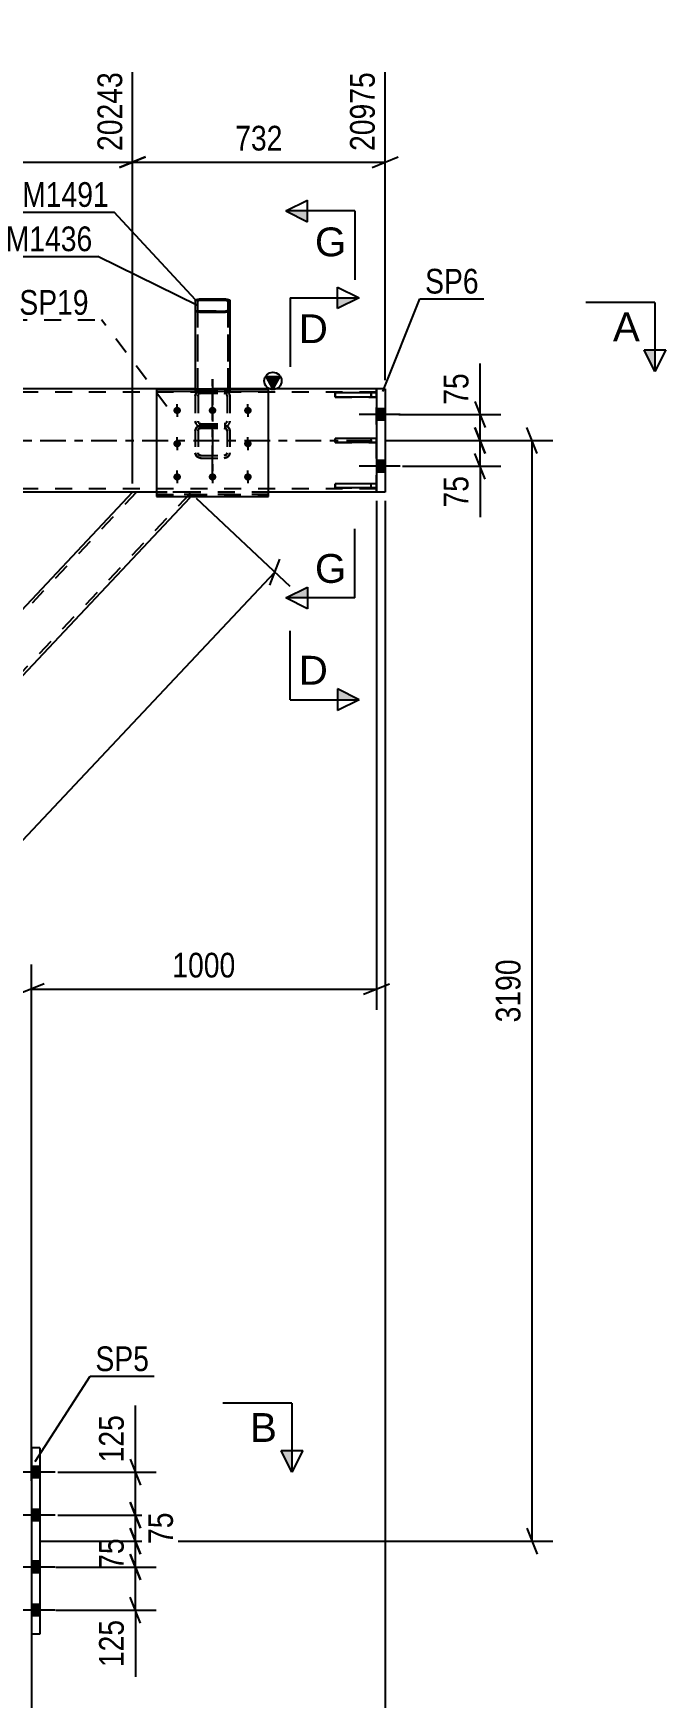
# Model space of a CAD drawing. Header units: millimetres. Extents: x -170 to 1019, y -677 to 164.
# Drawn here: x 798.2 to 871.5, y -145.8 to 47.2 of the extents above; entities that cross this region are included whole.
import ezdxf

# ---------------------------------------------------------------- set-up
doc = ezdxf.new("R2010")
doc.units = ezdxf.units.MM
doc.linetypes.add('DXK_LINE_DOT2', pattern=[3.9198, 1.9599, -1.9599])
doc.linetypes.add('DXK_LINE_DOT3', pattern=[5.9187, 2.979, -0.9799, 0.9799, -0.9799])
doc.styles.add('Arial', font='ARIAL.TTF', dxfattribs={"height": 0.2})
doc.styles.add('Arial Narrow', font='ARIALN.TTF', dxfattribs={"height": 0.2})

# ---------------------------------------------------------------- blocks, each defined once
blk = doc.blocks.new('Part-570387359-8018 - 7578')
at = {"color": 2, "linetype": 'Continuous'}
for p, q in [((833.2, 5.02), (833.2, 5.5)), ((838, 5.5), (833.2, 5.5)), ((838, 5.02), (833.2, 5.02)), ((838, 5.5), (838, 5.02))]:
    blk.add_line(p, q, dxfattribs=at)
at = {"color": 7, "linetype": 'DXK_LINE_DOT2'}
for p, q in [((837.4, 5.02), (837.4, 5.5)), ((838, 5.5), (838, 5.5)), ((838, 5.5), (838, 5.5)), ((838, 5.02), (838, 5.02)), ((838, 5.02), (838, 5.02))]:
    blk.add_line(p, q, dxfattribs=at)
blk = doc.blocks.new('Part-570387359-7598 - 7578')
at = {"color": 2, "linetype": 'Continuous'}
for p, q in [((825.5, 5.95), (812.5, 5.95)), ((812.5, 5.95), (812.5, -6.48)), ((825.5, -6.48), (825.5, 5.95)), ((812.5, 5.73), (825.5, 5.73)), ((812.5, -6.48), (825.5, -6.48))]:
    blk.add_line(p, q, dxfattribs=at)
at = {"color": 7, "linetype": 'DXK_LINE_DOT2'}
blk.add_line((812.5, -6.27), (825.5, -6.27), dxfattribs=at)
blk = doc.blocks.new('Bolt-570387359-7599 - 7578')
at = {"linetype": 'Continuous'}
for points in [[(814.9, 3.89), (814.99, 3.88), (815.08, 3.85), (815.16, 3.81), (815.23, 3.75), (815.28, 3.68), (815.32, 3.6), (815.34, 3.52), (815.34, 3.43), (815.32, 3.35), (815.28, 3.27), (815.23, 3.2), (815.16, 3.14), (815.08, 3.1), (814.99, 3.07), (814.9, 3.06), (814.81, 3.07), (814.72, 3.1), (814.64, 3.14), (814.57, 3.2), (814.52, 3.27), (814.48, 3.35), (814.46, 3.43), (814.46, 3.52), (814.48, 3.6), (814.52, 3.68), (814.57, 3.75), (814.64, 3.81), (814.72, 3.85), (814.81, 3.88)], [(819, 3.89), (819.09, 3.88), (819.18, 3.85), (819.26, 3.81), (819.33, 3.75), (819.38, 3.68), (819.42, 3.6), (819.44, 3.52), (819.44, 3.43), (819.42, 3.35), (819.38, 3.27), (819.33, 3.2), (819.26, 3.14), (819.18, 3.1), (819.09, 3.07), (819, 3.06), (818.91, 3.07), (818.82, 3.1), (818.74, 3.14), (818.67, 3.2), (818.62, 3.27), (818.58, 3.35), (818.56, 3.43), (818.56, 3.52), (818.58, 3.6), (818.62, 3.68), (818.67, 3.75), (818.74, 3.81), (818.82, 3.85), (818.91, 3.88)], [(823.1, 3.89), (823.19, 3.88), (823.28, 3.85), (823.36, 3.81), (823.43, 3.75), (823.48, 3.68), (823.52, 3.6), (823.54, 3.52), (823.54, 3.43), (823.52, 3.35), (823.48, 3.27), (823.43, 3.2), (823.36, 3.14), (823.28, 3.1), (823.19, 3.07), (823.1, 3.06), (823.01, 3.07), (822.92, 3.1), (822.84, 3.14), (822.77, 3.2), (822.72, 3.27), (822.68, 3.35), (822.66, 3.43), (822.66, 3.52), (822.68, 3.6), (822.72, 3.68), (822.77, 3.75), (822.84, 3.81), (822.92, 3.85), (823.01, 3.88)], [(814.9, 0.04), (814.99, 0.03), (815.08, 0), (815.16, -0.04), (815.23, -0.1), (815.28, -0.17), (815.32, -0.25), (815.34, -0.33), (815.34, -0.42), (815.32, -0.5), (815.28, -0.58), (815.23, -0.65), (815.16, -0.71), (815.08, -0.75), (814.99, -0.78), (814.9, -0.79), (814.81, -0.78), (814.72, -0.75), (814.64, -0.71), (814.57, -0.65), (814.52, -0.58), (814.48, -0.5), (814.46, -0.42), (814.46, -0.33), (814.48, -0.25), (814.52, -0.17), (814.57, -0.1), (814.64, -0.04), (814.72, 0), (814.81, 0.03)], [(823.1, 0.04), (823.19, 0.03), (823.28, 0), (823.36, -0.04), (823.43, -0.1), (823.48, -0.17), (823.52, -0.25), (823.54, -0.33), (823.54, -0.42), (823.52, -0.5), (823.48, -0.58), (823.43, -0.65), (823.36, -0.71), (823.28, -0.75), (823.19, -0.78), (823.1, -0.79), (823.01, -0.78), (822.92, -0.75), (822.84, -0.71), (822.77, -0.65), (822.72, -0.58), (822.68, -0.5), (822.66, -0.42), (822.66, -0.33), (822.68, -0.25), (822.72, -0.17), (822.77, -0.1), (822.84, -0.04), (822.92, 0), (823.01, 0.03)], [(814.9, -3.82), (814.99, -3.83), (815.08, -3.85), (815.16, -3.89), (815.23, -3.95), (815.28, -4.02), (815.32, -4.1), (815.34, -4.19), (815.34, -4.27), (815.32, -4.36), (815.28, -4.44), (815.23, -4.51), (815.16, -4.56), (815.08, -4.61), (814.99, -4.63), (814.9, -4.64), (814.81, -4.63), (814.72, -4.61), (814.64, -4.56), (814.57, -4.51), (814.52, -4.44), (814.48, -4.36), (814.46, -4.27), (814.46, -4.19), (814.48, -4.1), (814.52, -4.02), (814.57, -3.95), (814.64, -3.89), (814.72, -3.85), (814.81, -3.83)], [(819, -3.82), (819.09, -3.83), (819.18, -3.85), (819.26, -3.89), (819.33, -3.95), (819.38, -4.02), (819.42, -4.1), (819.44, -4.19), (819.44, -4.27), (819.42, -4.36), (819.38, -4.44), (819.33, -4.51), (819.26, -4.56), (819.18, -4.61), (819.09, -4.63), (819, -4.64), (818.91, -4.63), (818.82, -4.61), (818.74, -4.56), (818.67, -4.51), (818.62, -4.44), (818.58, -4.36), (818.56, -4.27), (818.56, -4.19), (818.58, -4.1), (818.62, -4.02), (818.67, -3.95), (818.74, -3.89), (818.82, -3.85), (818.91, -3.83)], [(823.1, -3.82), (823.19, -3.83), (823.28, -3.85), (823.36, -3.89), (823.43, -3.95), (823.48, -4.02), (823.52, -4.1), (823.54, -4.19), (823.54, -4.27), (823.52, -4.36), (823.48, -4.44), (823.43, -4.51), (823.36, -4.56), (823.28, -4.61), (823.19, -4.63), (823.1, -4.64), (823.01, -4.63), (822.92, -4.61), (822.84, -4.56), (822.77, -4.51), (822.72, -4.44), (822.68, -4.36), (822.66, -4.27), (822.66, -4.19), (822.68, -4.1), (822.72, -4.02), (822.77, -3.95), (822.84, -3.89), (822.92, -3.85), (823.01, -3.83)]]:
    blk.add_hatch(color=1, dxfattribs=at).paths.add_polyline_path(points)
at = {"color": 1, "linetype": 'Continuous'}
for p, q in [((814.9, 3.87), (814.9, 2.74)), ((819, 3.87), (819, 2.74)), ((823.1, 3.87), (823.1, 2.74)), ((814.9, 0.02), (814.9, -1.12)), ((823.1, 0.02), (823.1, -1.12)), ((814.9, -3.83), (814.9, -4.97)), ((819, -3.83), (819, -4.97)), ((823.1, -3.83), (823.1, -4.97))]:
    blk.add_line(p, q, dxfattribs=at)
blk = doc.blocks.new('Part-570387359-7742 - 7578')
at = {"color": 2, "linetype": 'Continuous'}
for p, q in [((799, -116.8), (798, -116.8)), ((798, -116.8), (798, -138.4)), ((799, -116.8), (799, -138.4)), ((799, -138.4), (798, -138.4))]:
    blk.add_line(p, q, dxfattribs=at)
blk = doc.blocks.new('Part-570387359-7737 - 7578')
at = {"color": 2, "linetype": 'Continuous'}
for p, q in [((839, 6), (838, 6)), ((838, 6), (838, -6)), ((839, 6), (839, -6)), ((839, -6), (838, -6))]:
    blk.add_line(p, q, dxfattribs=at)
blk = doc.blocks.new('Part-570387359-7803 - 7578')
at = {"color": 7, "linetype": 'DXK_LINE_DOT2'}
for p, q in [((825.5, 5.95), (812.5, 5.95)), ((812.5, 5.95), (812.5, -6.48)), ((825.5, -6.48), (825.5, 5.95)), ((812.5, 5.73), (825.5, 5.73)), ((825.5, -6.27), (812.5, -6.27)), ((812.5, -6.48), (825.5, -6.48))]:
    blk.add_line(p, q, dxfattribs=at)
blk = doc.blocks.new('Part-570387359-7804 - 7578')
at = {"color": 7, "linetype": 'DXK_LINE_DOT2'}
for p, q in [((817.64, 5.83), (817.4, 5.77)), ((817.64, 5.83), (820.36, 5.83)), ((820.61, 5.77), (820.36, 5.83)), ((817.05, 5.41), (817, 5.14)), ((817, 5.14), (817, -1.44)), ((817.32, 5.14), (817.35, 5.28)), ((817.32, 5.14), (817.32, -1.44)), ((817.52, 5.46), (817.64, 5.49)), ((817.64, 5.49), (820.36, 5.49)), ((820.36, 5.49), (820.48, 5.46)), ((820.66, 5.28), (820.68, 5.14)), ((820.68, 5.14), (820.68, -1.44)), ((821, 5.14), (820.95, 5.41)), ((821, 5.14), (821, -1.44)), ((817, 2.25), (817.05, 1.99)), ((817.35, 2.12), (817.32, 2.25)), ((817.64, 1.91), (817.52, 1.94)), ((820.48, 1.94), (820.36, 1.91)), ((820.68, 2.25), (820.66, 2.12)), ((820.95, 1.99), (821, 2.25)), ((817, 1.12), (817.05, 1.35)), ((817.05, 1.35), (817.19, 1.55)), ((817.19, 1.55), (817.4, 1.68)), ((817.35, 1.24), (817.32, 1.12)), ((817.41, 1.33), (817.35, 1.24)), ((817.4, 1.68), (817.64, 1.72)), ((817.4, 1.62), (817.64, 1.57)), ((817.52, 1.4), (817.41, 1.33)), ((817.64, 1.42), (817.52, 1.4)), ((817.64, 1.91), (820.36, 1.91)), ((817.64, 1.72), (820.36, 1.72)), ((817.64, 1.57), (820.36, 1.57)), ((817.64, 1.42), (820.36, 1.42)), ((820.36, 1.72), (820.61, 1.68)), ((820.36, 1.57), (820.61, 1.62)), ((820.48, 1.4), (820.36, 1.42)), ((820.59, 1.33), (820.48, 1.4)), ((820.66, 1.24), (820.59, 1.33)), ((820.61, 1.68), (820.81, 1.55)), ((820.68, 1.12), (820.66, 1.24)), ((820.81, 1.55), (820.95, 1.35)), ((820.95, 1.35), (821, 1.12)), ((817.05, -1.67), (817, -1.44)), ((817.19, -1.86), (817.05, -1.67)), ((817.4, -1.99), (817.19, -1.86)), ((817.32, -1.44), (817.35, -1.55)), ((817.35, -1.55), (817.41, -1.65)), ((817.41, -1.65), (817.52, -1.71)), ((817.52, -1.71), (817.64, -1.74)), ((817.64, -1.74), (820.36, -1.74)), ((820.36, -1.74), (820.48, -1.71)), ((820.48, -1.71), (820.59, -1.65)), ((820.59, -1.65), (820.66, -1.55)), ((820.81, -1.86), (820.61, -1.99)), ((820.66, -1.55), (820.68, -1.44)), ((820.95, -1.67), (820.81, -1.86)), ((821, -1.44), (820.95, -1.67)), ((817.64, -2.04), (817.4, -1.99)), ((817.64, -2.04), (820.36, -2.04)), ((820.61, -1.99), (820.36, -2.04))]:
    blk.add_line(p, q, dxfattribs=at)
at = {"color": 7, "linetype": 'DXK_LINE_DOT3'}
blk.add_line((819, -3.58), (819, 7.12), dxfattribs=at)
at = {"color": 7, "linetype": 'DXK_LINE_DOT2'}
for centre, radius, start, end in [((817.67, 5.17), 0.662, 114.32, 159.2417), ((817.65, 5.16), 0.331, 114.32, 159.2417), ((820.35, 5.16), 0.331, 20.7583, 65.68), ((820.33, 5.17), 0.662, 20.7583, 65.68), ((817.67, 2.22), 0.662, 200.7583, 245.68), ((817.65, 2.24), 0.331, 200.7583, 245.68), ((820.35, 2.24), 0.331, 294.32, 339.2417), ((820.33, 2.22), 0.662, 294.32, 339.2417)]:
    blk.add_arc(centre, radius, start, end, dxfattribs=at)
blk = doc.blocks.new('Part-570387359-7824 - 7578')
at = {"color": 7, "linetype": 'DXK_LINE_DOT2'}
for p, q in [((810.17, -6), (701.64, -121.41)), ((816.36, -6.19), (707.83, -121.6)), ((816.36, -6), (809.73, -6)), ((816.36, -6.48), (816.36, -6)), ((759, -59.95), (755.38, -63.8)), ((708.27, -121.6), (701.64, -121.6))]:
    blk.add_line(p, q, dxfattribs=at)
at = {"color": 2, "linetype": 'Continuous'}
for p, q in [((816.36, -6.66), (708.27, -121.6)), ((809.73, -6), (759, -59.95)), ((816.36, -6.66), (816.36, -6.48)), ((701.64, -120.94), (755.38, -63.8)), ((701.64, -121.52), (701.64, -120.94)), ((701.64, -121.6), (701.64, -121.52))]:
    blk.add_line(p, q, dxfattribs=at)
blk = doc.blocks.new('Part-570387359-7855 - 7578')
at = {"color": 7, "linetype": 'DXK_LINE_DOT2'}
for p, q in [((817.4, 5.77), (817.64, 5.83)), ((817.64, 5.83), (820.36, 5.83)), ((820.36, 5.83), (820.61, 5.77)), ((817, 5.14), (817.05, 5.41)), ((817, 5.14), (817, -1.44)), ((817.35, 5.28), (817.32, 5.14)), ((817.32, 5.14), (817.32, -1.44)), ((817.64, 5.49), (817.52, 5.46)), ((817.64, 5.49), (820.36, 5.49)), ((820.48, 5.46), (820.36, 5.49)), ((820.68, 5.14), (820.66, 5.28)), ((820.68, 5.14), (820.68, -1.44)), ((820.95, 5.41), (821, 5.14)), ((821, 5.14), (821, -1.44)), ((817.05, 1.99), (817, 2.25)), ((817.32, 2.25), (817.35, 2.12)), ((817.52, 1.94), (817.64, 1.91)), ((820.36, 1.91), (820.48, 1.94)), ((820.66, 2.12), (820.68, 2.25)), ((821, 2.25), (820.95, 1.99)), ((817.05, 1.35), (817, 1.12)), ((817.19, 1.55), (817.05, 1.35)), ((817.4, 1.68), (817.19, 1.55)), ((817.32, 1.12), (817.35, 1.24)), ((817.35, 1.24), (817.41, 1.33)), ((817.64, 1.72), (817.4, 1.68)), ((817.64, 1.57), (817.4, 1.62)), ((817.41, 1.33), (817.52, 1.4)), ((817.52, 1.4), (817.64, 1.42)), ((817.64, 1.91), (820.36, 1.91)), ((817.64, 1.72), (820.36, 1.72)), ((817.64, 1.57), (820.36, 1.57)), ((817.64, 1.42), (820.36, 1.42)), ((820.61, 1.68), (820.36, 1.72)), ((820.61, 1.62), (820.36, 1.57)), ((820.36, 1.42), (820.48, 1.4)), ((820.48, 1.4), (820.59, 1.33)), ((820.59, 1.33), (820.66, 1.24)), ((820.81, 1.55), (820.61, 1.68)), ((820.66, 1.24), (820.68, 1.12)), ((820.95, 1.35), (820.81, 1.55)), ((821, 1.12), (820.95, 1.35)), ((817, -1.44), (817.05, -1.67)), ((817.05, -1.67), (817.19, -1.86)), ((817.19, -1.86), (817.4, -1.99)), ((817.35, -1.55), (817.32, -1.44)), ((817.41, -1.65), (817.35, -1.55)), ((817.52, -1.71), (817.41, -1.65)), ((817.64, -1.74), (817.52, -1.71)), ((817.64, -1.74), (820.36, -1.74)), ((820.48, -1.71), (820.36, -1.74)), ((820.59, -1.65), (820.48, -1.71)), ((820.66, -1.55), (820.59, -1.65)), ((820.61, -1.99), (820.81, -1.86)), ((820.68, -1.44), (820.66, -1.55)), ((820.81, -1.86), (820.95, -1.67)), ((820.95, -1.67), (821, -1.44)), ((817.4, -1.99), (817.64, -2.04)), ((817.64, -2.04), (820.36, -2.04)), ((820.36, -2.04), (820.61, -1.99))]:
    blk.add_line(p, q, dxfattribs=at)
at = {"color": 7, "linetype": 'DXK_LINE_DOT3'}
blk.add_line((819, 7.12), (819, -3.58), dxfattribs=at)
at = {"color": 7, "linetype": 'DXK_LINE_DOT2'}
for centre, radius, start, end in [((817.67, 5.17), 0.662, 114.32, 159.2417), ((817.65, 5.16), 0.331, 114.32, 159.2417), ((820.35, 5.16), 0.331, 20.7583, 65.68), ((820.33, 5.17), 0.662, 20.7583, 65.68), ((817.67, 2.22), 0.662, 200.7583, 245.68), ((817.65, 2.24), 0.331, 200.7583, 245.68), ((820.35, 2.24), 0.331, 294.32, 339.2417), ((820.33, 2.22), 0.662, 294.32, 339.2417)]:
    blk.add_arc(centre, radius, start, end, dxfattribs=at)
blk = doc.blocks.new('Bolt-570387359-7996 - 7578')
at = {"linetype": 'Continuous'}
for points in [[(798, -118.94), (798, -120.26), (799, -120.26), (799, -118.94)], [(798, -118.94), (798, -120.26), (799, -120.26), (799, -118.94)], [(798, -118.94), (798, -120.26), (799, -120.26), (799, -118.94)], [(798, -123.94), (798, -125.26), (799, -125.26), (799, -123.94)], [(798, -123.94), (798, -125.26), (799, -125.26), (799, -123.94)], [(798, -129.94), (798, -131.26), (799, -131.26), (799, -129.94)], [(798, -129.94), (798, -131.26), (799, -131.26), (799, -129.94)], [(798, -134.94), (798, -136.26), (799, -136.26), (799, -134.94)], [(798, -134.94), (798, -136.26), (799, -136.26), (799, -134.94)], [(798, -134.94), (798, -136.26), (799, -136.26), (799, -134.94)]]:
    blk.add_hatch(color=1, dxfattribs=at).paths.add_polyline_path(points)
at = {"color": 1, "linetype": 'Continuous'}
for p, q in [((800.76, -119.6), (796, -119.6)), ((800.76, -119.6), (796, -119.6)), ((800.76, -119.6), (796, -119.6)), ((799, -118.94), (798, -118.94)), ((799, -118.94), (798, -118.94)), ((799, -118.94), (798, -118.94)), ((799, -120.26), (798, -120.26)), ((799, -120.26), (798, -120.26)), ((799, -120.26), (798, -120.26)), ((800.76, -124.6), (796, -124.6)), ((800.76, -124.6), (796, -124.6)), ((799, -123.94), (798, -123.94)), ((799, -123.94), (798, -123.94)), ((799, -125.26), (798, -125.26)), ((799, -125.26), (798, -125.26)), ((800.76, -130.6), (796, -130.6)), ((800.76, -130.6), (796, -130.6)), ((799, -129.94), (798, -129.94)), ((799, -129.94), (798, -129.94)), ((799, -131.26), (798, -131.26)), ((799, -131.26), (798, -131.26)), ((799, -134.94), (798, -134.94)), ((799, -134.94), (798, -134.94)), ((799, -134.94), (798, -134.94)), ((800.76, -135.6), (796, -135.6)), ((800.76, -135.6), (796, -135.6)), ((800.76, -135.6), (796, -135.6)), ((799, -136.26), (798, -136.26)), ((799, -136.26), (798, -136.26)), ((799, -136.26), (798, -136.26))]:
    blk.add_line(p, q, dxfattribs=at)
blk = doc.blocks.new('Part-570387359-7932 - 7578')
at = {"linetype": 'Continuous'}
blk.add_hatch(color=2, dxfattribs=at).paths.add_polyline_path([(826, 6), (825.2, 7.4), (826.8, 7.4)])
at = {"color": 2, "linetype": 'Continuous'}
for p, q in [((817, 6), (641, 6)), ((838, 6), (821, 6)), ((826, 6), (825.2, 7.4)), ((825.2, 7.4), (826.8, 7.4)), ((826.8, 7.4), (826, 6)), ((812.5, -6), (645.5, -6)), ((838, -6), (825.5, -6))]:
    blk.add_line(p, q, dxfattribs=at)
at = {"color": 7, "linetype": 'DXK_LINE_DOT2'}
for p, q in [((821, 6), (817, 6)), ((838, -6), (838, 6)), ((838, 5.6), (0, 5.6)), ((838, -5.6), (0, -5.6)), ((825.5, -6), (812.5, -6))]:
    blk.add_line(p, q, dxfattribs=at)
at = {"color": 7, "linetype": 'DXK_LINE_DOT3'}
blk.add_line((0, 0), (838, 0), dxfattribs=at)
at = {"color": 2, "linetype": 'Continuous'}
blk.add_circle((826, 6.9), 1, dxfattribs=at)
blk = doc.blocks.new('Bolt-570387359-7997 - 7578')
at = {"linetype": 'Continuous'}
for points in [[(838, 3.66), (838, 2.34), (839, 2.34), (839, 3.66)], [(838, 3.66), (838, 2.34), (839, 2.34), (839, 3.66)], [(838, -2.34), (838, -3.66), (839, -3.66), (839, -2.34)], [(838, -2.34), (838, -3.66), (839, -3.66), (839, -2.34)]]:
    blk.add_hatch(color=1, dxfattribs=at).paths.add_polyline_path(points)
at = {"color": 1, "linetype": 'Continuous'}
for p, q in [((840.76, 3), (836, 3)), ((840.76, 3), (836, 3)), ((839, 3.66), (838, 3.66)), ((839, 3.66), (838, 3.66)), ((839, 2.34), (838, 2.34)), ((839, 2.34), (838, 2.34)), ((840.76, -3), (836, -3)), ((840.76, -3), (836, -3)), ((839, -2.34), (838, -2.34)), ((839, -2.34), (838, -2.34)), ((839, -3.66), (838, -3.66)), ((839, -3.66), (838, -3.66))]:
    blk.add_line(p, q, dxfattribs=at)
blk = doc.blocks.new('Bolt-570387359-8008 - 7578')
at = {"color": 1, "linetype": 'DXK_LINE_DOT2'}
for p, q in [((814.9, 3.08), (814.9, 4.21)), ((819, 3.08), (819, 4.21)), ((823.1, 3.08), (823.1, 4.21)), ((814.9, -0.77), (814.9, 0.36)), ((823.1, -0.77), (823.1, 0.36)), ((814.9, -4.63), (814.9, -3.49)), ((819, -4.63), (819, -3.49)), ((823.1, -4.63), (823.1, -3.49))]:
    blk.add_line(p, q, dxfattribs=at)
blk = doc.blocks.new('Part-570387359-8017 - 7578')
at = {"color": 2, "linetype": 'Continuous'}
for p, q in [((833.2, -0.24), (833.2, 0.24)), ((838, 0.24), (833.2, 0.24)), ((838, 0.24), (838, -0.24)), ((838, -0.24), (833.2, -0.24))]:
    blk.add_line(p, q, dxfattribs=at)
at = {"color": 7, "linetype": 'DXK_LINE_DOT2'}
for p, q in [((837.4, -0.24), (837.4, 0.24)), ((838, 0.24), (838, 0.24)), ((838, 0.24), (838, 0.24)), ((838, -0.24), (838, -0.24)), ((838, -0.24), (838, -0.24))]:
    blk.add_line(p, q, dxfattribs=at)
blk = doc.blocks.new('Part-570387359-8019 - 7578')
at = {"color": 2, "linetype": 'Continuous'}
for p, q in [((833.2, -5.5), (833.2, -5.02)), ((838, -5.02), (833.2, -5.02)), ((838, -5.5), (833.2, -5.5)), ((838, -5.5), (838, -5.02))]:
    blk.add_line(p, q, dxfattribs=at)
at = {"color": 7, "linetype": 'DXK_LINE_DOT2'}
for p, q in [((837.4, -5.5), (837.4, -5.02)), ((838, -5.02), (838, -5.02)), ((838, -5.02), (838, -5.02)), ((838, -5.5), (838, -5.5)), ((838, -5.5), (838, -5.5))]:
    blk.add_line(p, q, dxfattribs=at)
blk = doc.blocks.new('Part-570387359-8020 - 7578')
at = {"color": 7, "linetype": 'DXK_LINE_DOT2'}
for p, q in [((838, 0.24), (833.2, 0.24)), ((833.2, 0.24), (833.2, -0.24)), ((837.4, -0.24), (837.4, 0.24)), ((838, -0.24), (838, 0.24)), ((833.2, -0.24), (838, -0.24))]:
    blk.add_line(p, q, dxfattribs=at)
blk = doc.blocks.new('Part-570387359-8021 - 7578')
at = {"color": 7, "linetype": 'DXK_LINE_DOT2'}
for p, q in [((838, 5.5), (833.2, 5.5)), ((833.2, 5.5), (833.2, 5.02)), ((833.2, 5.02), (838, 5.02)), ((837.4, 5.5), (837.4, 5.02)), ((838, 5.02), (838, 5.5))]:
    blk.add_line(p, q, dxfattribs=at)
blk = doc.blocks.new('Part-570387359-8022 - 7578')
at = {"color": 7, "linetype": 'DXK_LINE_DOT2'}
for p, q in [((838, -5.02), (833.2, -5.02)), ((833.2, -5.02), (833.2, -5.5)), ((833.2, -5.5), (838, -5.5)), ((837.4, -5.5), (837.4, -5.02)), ((838, -5.5), (838, -5.02))]:
    blk.add_line(p, q, dxfattribs=at)
blk = doc.blocks.new('Part-570387359-8086 - 7578')
at = {"color": 2, "linetype": 'Continuous'}
for p, q in [((817.04, 16.23), (817, 16.16)), ((817, 16.16), (817, 5.95)), ((817.14, 16.28), (817.04, 16.23)), ((817.3, 16.32), (817.14, 16.28)), ((817.24, 16.16), (817.26, 16.19)), ((817.24, 16.16), (817.24, 15.05)), ((817.26, 16.19), (817.31, 16.22)), ((817.48, 16.34), (817.3, 16.32)), ((817.31, 16.22), (817.39, 16.24)), ((817.39, 16.24), (817.48, 16.25)), ((817.48, 16.34), (820.52, 16.34)), ((817.48, 16.25), (820.52, 16.25)), ((820.7, 16.32), (820.52, 16.34)), ((820.52, 16.25), (820.61, 16.24)), ((820.61, 16.24), (820.69, 16.22)), ((820.69, 16.22), (820.74, 16.19)), ((820.86, 16.28), (820.7, 16.32)), ((820.74, 16.19), (820.76, 16.16)), ((820.76, 16.16), (820.76, 15.05)), ((820.96, 16.23), (820.86, 16.28)), ((821, 16.16), (820.96, 16.23)), ((821, 16.16), (821, 5.95)), ((817, 15.05), (817.04, 14.99)), ((817.04, 14.99), (817.14, 14.93)), ((817.14, 14.93), (817.3, 14.89)), ((817.26, 15.02), (817.24, 15.05)), ((817.31, 14.99), (817.26, 15.02)), ((817.3, 14.89), (817.48, 14.88)), ((817.39, 14.97), (817.31, 14.99)), ((817.48, 14.97), (817.39, 14.97)), ((817.48, 14.97), (820.52, 14.97)), ((817.48, 14.88), (820.52, 14.88)), ((820.61, 14.97), (820.52, 14.97)), ((820.52, 14.88), (820.7, 14.89)), ((820.69, 14.99), (820.61, 14.97)), ((820.74, 15.02), (820.69, 14.99)), ((820.7, 14.89), (820.86, 14.93)), ((820.76, 15.05), (820.74, 15.02)), ((820.86, 14.93), (820.96, 14.99)), ((820.96, 14.99), (821, 15.05))]:
    blk.add_line(p, q, dxfattribs=at)
at = {"color": 7, "linetype": 'DXK_LINE_DOT2'}
for p, q in [((817.24, 15.05), (817.24, 5.69)), ((820.76, 15.05), (820.76, 5.69)), ((821, 6), (817, 6)), ((817, 5.95), (817, 5.69)), ((817, 5.83), (817.24, 5.83)), ((820.76, 5.83), (821, 5.83)), ((821, 5.95), (821, 5.69)), ((817.04, 5.62), (817, 5.69)), ((817.14, 5.56), (817.04, 5.62)), ((817.3, 5.53), (817.14, 5.56)), ((817.24, 5.69), (817.26, 5.65)), ((817.26, 5.65), (817.31, 5.63)), ((817.48, 5.51), (817.3, 5.53)), ((817.31, 5.63), (817.39, 5.61)), ((817.39, 5.61), (817.48, 5.6)), ((817.48, 5.6), (820.52, 5.6)), ((817.48, 5.51), (820.52, 5.51)), ((820.52, 5.6), (820.61, 5.61)), ((820.7, 5.53), (820.52, 5.51)), ((820.61, 5.61), (820.69, 5.63)), ((820.69, 5.63), (820.74, 5.65)), ((820.86, 5.56), (820.7, 5.53)), ((820.74, 5.65), (820.76, 5.69)), ((820.96, 5.62), (820.86, 5.56)), ((821, 5.69), (820.96, 5.62))]:
    blk.add_line(p, q, dxfattribs=at)
blk = doc.blocks.new('Part-570387359-8101 - 7578')
at = {"color": 2, "linetype": 'Continuous'}
for p, q in [((817, 16.22), (817.04, 16.29)), ((817, 16.22), (817, 6)), ((817.04, 16.29), (817.14, 16.35)), ((817.14, 16.35), (817.3, 16.39)), ((817.3, 16.39), (817.48, 16.4)), ((817.48, 16.4), (820.52, 16.4)), ((820.52, 16.4), (820.7, 16.39)), ((820.7, 16.39), (820.86, 16.35)), ((820.86, 16.35), (820.96, 16.29)), ((820.96, 16.29), (821, 16.22)), ((821, 16.22), (821, 16.16))]:
    blk.add_line(p, q, dxfattribs=at)
at = {"color": 7, "linetype": 'DXK_LINE_DOT2'}
for p, q in [((817.26, 16.26), (817.24, 16.22)), ((817.24, 16.22), (817.24, 5.68)), ((817.31, 16.29), (817.26, 16.26)), ((817.39, 16.3), (817.31, 16.29)), ((817.48, 16.31), (817.39, 16.3)), ((817.48, 16.31), (820.52, 16.31)), ((820.61, 16.3), (820.52, 16.31)), ((820.69, 16.29), (820.61, 16.3)), ((820.74, 16.26), (820.69, 16.29)), ((820.76, 16.22), (820.74, 16.26)), ((820.76, 16.22), (820.76, 5.68)), ((821, 16.16), (821, 5.68)), ((817.04, 15.05), (817, 15.12)), ((817.14, 14.99), (817.04, 15.05)), ((817.3, 14.96), (817.14, 14.99)), ((817.24, 15.12), (817.26, 15.08)), ((817.26, 15.08), (817.31, 15.06)), ((817.48, 14.94), (817.3, 14.96)), ((817.31, 15.06), (817.39, 15.04)), ((817.39, 15.04), (817.48, 15.03)), ((817.48, 15.03), (820.52, 15.03)), ((817.48, 14.94), (820.52, 14.94)), ((820.52, 15.03), (820.61, 15.04)), ((820.7, 14.96), (820.52, 14.94)), ((820.61, 15.04), (820.69, 15.06)), ((820.69, 15.06), (820.74, 15.08)), ((820.86, 14.99), (820.7, 14.96)), ((820.74, 15.08), (820.76, 15.12)), ((820.96, 15.05), (820.86, 14.99)), ((821, 15.12), (820.96, 15.05)), ((821, 6), (817, 6)), ((817, 6), (817, 5.68)), ((817, 5.83), (817.24, 5.83)), ((820.76, 5.83), (821, 5.83)), ((817, 5.68), (817.04, 5.61)), ((817.04, 5.61), (817.14, 5.56)), ((817.14, 5.56), (817.3, 5.52)), ((817.26, 5.65), (817.24, 5.68)), ((817.31, 5.62), (817.26, 5.65)), ((817.3, 5.52), (817.48, 5.51)), ((817.39, 5.6), (817.31, 5.62)), ((817.48, 5.59), (817.39, 5.6)), ((817.48, 5.59), (820.52, 5.59)), ((817.48, 5.51), (820.52, 5.51)), ((820.61, 5.6), (820.52, 5.59)), ((820.52, 5.51), (820.7, 5.52)), ((820.69, 5.62), (820.61, 5.6)), ((820.74, 5.65), (820.69, 5.62)), ((820.7, 5.52), (820.86, 5.56)), ((820.76, 5.68), (820.74, 5.65)), ((820.86, 5.56), (820.96, 5.61)), ((820.96, 5.61), (821, 5.68))]:
    blk.add_line(p, q, dxfattribs=at)
blk = doc.blocks.new('StraightDimension-570387359-8427 - 7578')
at = {"color": 7, "linetype": 'Continuous'}
for p, q in [((839, 0), (852.41, 0)), ((849.41, 1.5), (850.61, -1.5)), ((850.01, -3), (850.01, 0)), ((850.61, -4.5), (849.41, -1.5)), ((841.01, -3), (852.41, -3))]:
    blk.add_line(p, q, dxfattribs=at)
at = {"color": 0}
blk.add_wipeout([(849.26, -3.53), (845.06, -3.53), (845.06, -8.38), (849.26, -8.38)], dxfattribs=at)
at = {"color": 7, "linetype": 'Continuous'}
blk.add_line((850.01, -3), (850.01, -8.91), dxfattribs=at)
blk.add_line((850.01, -3), (850.01, -8.91), dxfattribs=at)
at = {"color": 3, "style": 'Arial Narrow'}
blk.add_text('75', height=2.863, rotation=90.0002, dxfattribs=at).set_placement((848.66, -7.78))
blk = doc.blocks.new('StraightDimension-570387359-8195 - 7578')
at = {"color": 7, "linetype": 'Continuous'}
for p, q in [((817.09, -6.69), (827.97, -16.91)), ((717.8, -130.56), (826.22, -15.27)), ((825.63, -16.77), (826.81, -13.77)), ((709, -122.29), (719.54, -132.2)), ((718.39, -129.06), (717.2, -132.06))]:
    blk.add_line(p, q, dxfattribs=at)
at = {"color": 0}
blk.add_wipeout([(774.38, -69.3), (771.32, -66.42), (765.49, -72.62), (768.54, -75.5)], dxfattribs=at)
at = {"color": 3, "style": 'Arial Narrow'}
blk.add_text('3957', height=2.863, rotation=46.7591, dxfattribs=at).set_placement((768.52, -74.65))
blk = doc.blocks.new('StraightDimension-570387359-9514 - 7578')
at = {"color": 7, "linetype": 'Continuous'}
for p, q in [((839, 0), (858.44, 0)), ((856.64, -1.5), (855.44, 1.5)), ((856.04, -127.6), (856.04, 0)), ((855.44, -126.1), (856.64, -129.1)), ((799, -127.6), (858.44, -127.6))]:
    blk.add_line(p, q, dxfattribs=at)
at = {"color": 0}
blk.add_wipeout([(855.29, -59.54), (851.09, -59.54), (851.09, -68.06), (855.29, -68.06)], dxfattribs=at)
at = {"color": 3, "style": 'Arial Narrow'}
blk.add_text('3190', height=2.863, rotation=90.0002, dxfattribs=at).set_placement((854.69, -67.46))
blk = doc.blocks.new('StraightDimension-570387359-8418 - 7578')
at = {"color": 7, "linetype": 'Continuous'}
for p, q in [((849.41, 4.5), (850.61, 1.5)), ((840.61, 3), (852.41, 3)), ((850.01, 0), (850.01, 3)), ((839, 0), (852.41, 0)), ((850.61, -1.5), (849.41, 1.5))]:
    blk.add_line(p, q, dxfattribs=at)
at = {"color": 0}
blk.add_wipeout([(849.26, 8.38), (845.06, 8.38), (845.06, 3.52), (849.26, 3.52)], dxfattribs=at)
at = {"color": 7, "linetype": 'Continuous'}
blk.add_line((850.01, 3), (850.01, 8.91), dxfattribs=at)
blk.add_line((850.01, 3), (850.01, 8.91), dxfattribs=at)
at = {"color": 3, "style": 'Arial Narrow'}
blk.add_text('75', height=2.863, rotation=90.0002, dxfattribs=at).set_placement((848.66, 4.13))
blk = doc.blocks.new('StraightDimension-570387359-8302 - 7578')
at = {"color": 7, "linetype": 'Continuous'}
for p, q in [((838, -7), (838, -66.01)), ((798, -120.6), (798, -60.76)), ((799.5, -63.01), (796.5, -64.21)), ((798, -63.61), (838, -63.61)), ((836.5, -64.21), (839.5, -63.01))]:
    blk.add_line(p, q, dxfattribs=at)
at = {"color": 0}
blk.add_wipeout([(822.26, -62.86), (822.26, -58.66), (813.74, -58.66), (813.74, -62.86)], dxfattribs=at)
at = {"color": 3, "style": 'Arial Narrow'}
blk.add_text('1000', height=2.863, dxfattribs=at).set_placement((814.34, -62.26))
blk = doc.blocks.new('StraightDimension-570387359-8741 - 7578')
at = {"color": 7, "linetype": 'Continuous'}
for p, q in [((809.73, -5), (809.73, 42.7)), ((839, 7), (839, 42.7)), ((811.23, 32.86), (808.23, 31.66)), ((837.5, 31.66), (840.5, 32.86)), ((809.73, 32.26), (839, 32.26))]:
    blk.add_line(p, q, dxfattribs=at)
at = {"color": 0, "linetype": 'Continuous'}
blk.add_wipeout([(838.4, 43.3), (834.2, 43.3), (834.2, 32.96), (838.4, 32.96)], dxfattribs=at)
at = {"color": 0}
blk.add_wipeout([(827.71, 33.01), (827.71, 37.21), (821.03, 37.21), (821.03, 33.01)], dxfattribs=at)
at = {"color": 3, "linetype": 'Continuous', "style": 'Arial Narrow'}
blk.add_text('20975', height=2.863, rotation=90.0002, dxfattribs=at).set_placement((837.8, 33.56))
at = {"color": 3, "style": 'Arial Narrow'}
blk.add_text('732', height=2.863, dxfattribs=at).set_placement((821.63, 33.61))
blk = doc.blocks.new('StraightDimension-570387359-8393 - 7578')
at = {"color": 7, "linetype": 'Continuous'}
for p, q in [((809.46, -126.1), (810.66, -129.1)), ((799, -127.6), (812.46, -127.6)), ((810.66, -132.1), (809.46, -129.1)), ((810.06, -130.6), (810.06, -127.6)), ((800.84, -130.6), (812.46, -130.6))]:
    blk.add_line(p, q, dxfattribs=at)
at = {"color": 0}
blk.add_wipeout([(809.31, -126.67), (805.11, -126.67), (805.11, -131.53), (809.31, -131.53)], dxfattribs=at)
at = {"color": 3, "style": 'Arial Narrow'}
blk.add_text('75', height=2.863, rotation=90.0002, dxfattribs=at).set_placement((808.71, -130.93))
blk = doc.blocks.new('StraightDimension-570387359-8369 - 7578')
at = {"color": 7, "linetype": 'Continuous'}
for p, q in [((801.06, -119.6), (812.46, -119.6)), ((809.46, -118.1), (810.66, -121.1)), ((810.06, -124.6), (810.06, -119.6)), ((810.66, -126.1), (809.46, -123.1)), ((801.06, -124.6), (812.46, -124.6))]:
    blk.add_line(p, q, dxfattribs=at)
at = {"color": 0}
blk.add_wipeout([(809.31, -112.39), (805.11, -112.39), (805.11, -119.07), (809.31, -119.07)], dxfattribs=at)
at = {"color": 7, "linetype": 'Continuous'}
blk.add_line((810.06, -119.6), (810.06, -111.87), dxfattribs=at)
blk.add_line((810.06, -119.6), (810.06, -111.87), dxfattribs=at)
at = {"color": 3, "style": 'Arial Narrow'}
blk.add_text('125', height=2.863, rotation=90.0002, dxfattribs=at).set_placement((808.71, -118.47))
blk = doc.blocks.new('StraightDimension-570387359-8382 - 7578')
at = {"color": 7, "linetype": 'Continuous'}
for p, q in [((809.46, -123.1), (810.66, -126.1)), ((801.06, -124.6), (812.91, -124.6)), ((810.06, -127.6), (810.06, -124.6)), ((810.66, -129.1), (809.46, -126.1)), ((799, -127.6), (812.91, -127.6))]:
    blk.add_line(p, q, dxfattribs=at)
at = {"color": 0}
blk.add_wipeout([(815.01, -123.67), (810.81, -123.67), (810.81, -128.53), (815.01, -128.53)], dxfattribs=at)
at = {"color": 3, "style": 'Arial Narrow'}
blk.add_text('75', height=2.863, rotation=90.0002, dxfattribs=at).set_placement((814.41, -127.93))
blk = doc.blocks.new('StraightDimension-570387359-8404 - 7578')
at = {"color": 7, "linetype": 'Continuous'}
for p, q in [((809.46, -129.1), (810.66, -132.1)), ((800.84, -130.6), (812.46, -130.6)), ((810.06, -135.6), (810.06, -130.6)), ((810.66, -137.1), (809.46, -134.1)), ((800.84, -135.6), (812.46, -135.6))]:
    blk.add_line(p, q, dxfattribs=at)
at = {"color": 0}
blk.add_wipeout([(809.31, -136.12), (805.11, -136.12), (805.11, -142.81), (809.31, -142.81)], dxfattribs=at)
at = {"color": 7, "linetype": 'Continuous'}
blk.add_line((810.06, -135.6), (810.06, -143.33), dxfattribs=at)
blk.add_line((810.06, -135.6), (810.06, -143.33), dxfattribs=at)
at = {"color": 3, "style": 'Arial Narrow'}
blk.add_text('125', height=2.863, rotation=90.0002, dxfattribs=at).set_placement((808.71, -142.21))
blk = doc.blocks.new('StraightDimension-570387359-8462 - 7578')
at = {"color": 7, "linetype": 'Continuous'}
for p, q in [((708.27, -122.6), (708.27, -165.01)), ((798, -134.6), (798, -165.01)), ((709.77, -153.97), (706.77, -155.17)), ((796.5, -155.17), (799.5, -153.97)), ((708.27, -154.57), (798, -154.57))]:
    blk.add_line(p, q, dxfattribs=at)
at = {"color": 0}
blk.add_wipeout([(757.39, -153.82), (757.39, -149.62), (748.88, -149.62), (748.88, -153.82)], dxfattribs=at)
at = {"color": 0, "linetype": 'Continuous'}
blk.add_wipeout([(797.4, -155.27), (793.2, -155.27), (793.2, -165.61), (797.4, -165.61)], dxfattribs=at)
at = {"color": 3, "style": 'Arial Narrow'}
blk.add_text('2243', height=2.863, dxfattribs=at).set_placement((749.48, -153.22))
at = {"color": 3, "linetype": 'Continuous', "style": 'Arial Narrow'}
blk.add_text('20950', height=2.863, rotation=90.0002, dxfattribs=at).set_placement((796.8, -165.01))
blk = doc.blocks.new('StraightDimension-570387359-8742 - 7578')
at = {"color": 7, "linetype": 'Continuous'}
for p, q in [((708.27, -5), (708.27, 47.2)), ((809.73, -5), (809.73, 42.7)), ((709.77, 32.86), (706.77, 31.66)), ((808.23, 31.66), (811.23, 32.86)), ((708.27, 32.26), (809.73, 32.26))]:
    blk.add_line(p, q, dxfattribs=at)
at = {"color": 0, "linetype": 'Continuous'}
blk.add_wipeout([(809.13, 43.3), (804.93, 43.3), (804.93, 32.96), (809.13, 32.96)], dxfattribs=at)
at = {"color": 0}
blk.add_wipeout([(763.26, 33.01), (763.26, 37.21), (754.74, 37.21), (754.74, 33.01)], dxfattribs=at)
at = {"color": 3, "linetype": 'Continuous', "style": 'Arial Narrow'}
blk.add_text('20243', height=2.863, rotation=90.0002, dxfattribs=at).set_placement((808.53, 33.56))
at = {"color": 3, "style": 'Arial Narrow'}
blk.add_text('2537', height=2.863, dxfattribs=at).set_placement((755.34, 33.61))
blk = doc.blocks.new('StraightDimension-570387359-18102 - 7578')
at = {"color": 7, "linetype": 'Continuous'}
blk.add_line((839, -7), (839, -170.19), dxfattribs=at)
blk = doc.blocks.new('Mark-570387359-7733 - 7578')
at = {"color": 0}
blk.add_wipeout([(849.85, 17.03), (849.85, 20.03), (843.64, 20.03), (843.64, 17.03)], dxfattribs=at)
blk.add_wipeout([(849.85, 17.03), (849.85, 20.03), (843.64, 20.03), (843.64, 17.03)], dxfattribs=at)
at = {"color": 30, "linetype": 'Continuous'}
for p, q in [((838.72, 5.69), (843.04, 16.43)), ((843.04, 16.43), (850.45, 16.43))]:
    blk.add_line(p, q, dxfattribs=at)
at = {"color": 3, "style": 'Arial Narrow'}
blk.add_text('SP6', height=2.863, dxfattribs=at).set_placement((843.64, 17.03))
blk = doc.blocks.new('SectionMark-570387359-9535 - 7578')
at = {"linetype": 'Continuous'}
for points in [[(833.5, 15.28), (833.5, 16.53), (836, 16.53)], [(833.5, -30.06), (833.5, -28.81), (836, -30.06)]]:
    blk.add_hatch(color=6, dxfattribs=at).paths.add_polyline_path(points)
at = {"color": 6, "linetype": 'Continuous'}
for p, q in [((833.5, 15.28), (833.5, 17.78)), ((833.5, 17.78), (836, 16.53)), ((828, 16.53), (828, 8.53)), ((828, 16.53), (836, 16.53)), ((836, 16.53), (833.5, 15.28)), ((828, -30.06), (828, -22.06)), ((836, -30.06), (833.5, -28.81)), ((833.5, -28.81), (833.5, -31.31)), ((828, -30.06), (836, -30.06)), ((836, -30.06), (833.5, -31.31))]:
    blk.add_line(p, q, dxfattribs=at)
at = {"color": 0, "linetype": 'Continuous'}
for points in [[(832.37, 11.28), (832.37, 14.78), (829, 14.78), (829, 11.28)], [(832.37, -28.31), (832.37, -24.81), (829, -24.81), (829, -28.31)]]:
    blk.add_wipeout(points, dxfattribs=at)
at = {"color": 3, "linetype": 'Continuous', "style": 'Arial'}
for p in [(829, 11.28), (829, -28.31)]:
    blk.add_text('D', height=3.34, dxfattribs=at).set_placement(p)
blk = doc.blocks.new('Mark-570387359-7738 - 7578')
at = {"color": 0}
blk.add_wipeout([(811.64, -107.89), (811.64, -104.89), (805.43, -104.89), (805.43, -107.89)], dxfattribs=at)
blk.add_wipeout([(811.64, -107.89), (811.64, -104.89), (805.43, -104.89), (805.43, -107.89)], dxfattribs=at)
at = {"color": 30, "linetype": 'Continuous'}
for p, q in [((798.45, -118.36), (804.83, -108.49)), ((804.83, -108.49), (812.24, -108.49))]:
    blk.add_line(p, q, dxfattribs=at)
at = {"color": 3, "style": 'Arial Narrow'}
blk.add_text('SP5', height=2.863, dxfattribs=at).set_placement((805.43, -107.89))
blk = doc.blocks.new('Mark-570387359-8082 - 7578')
at = {"color": 0}
blk.add_wipeout([(805.09, 21.94), (805.09, 24.94), (795.03, 24.94), (795.03, 21.94)], dxfattribs=at)
blk.add_wipeout([(805.09, 21.94), (805.09, 24.94), (795.03, 24.94), (795.03, 21.94)], dxfattribs=at)
at = {"color": 30, "linetype": 'Continuous'}
for p in [(794.43, 21.34), (817.27, 15.64)]:
    blk.add_line(p, (805.69, 21.34), dxfattribs=at)
at = {"color": 3, "style": 'Arial Narrow'}
blk.add_text('M1436', height=2.863, dxfattribs=at).set_placement((795.03, 21.94))
blk = doc.blocks.new('Mark-570387359-8097 - 7578')
at = {"color": 0}
blk.add_wipeout([(806.99, 27.08), (806.99, 30.08), (796.94, 30.08), (796.94, 27.08)], dxfattribs=at)
blk.add_wipeout([(806.99, 27.08), (806.99, 30.08), (796.94, 30.08), (796.94, 27.08)], dxfattribs=at)
at = {"color": 30, "linetype": 'Continuous'}
for p in [(796.34, 26.48), (817.04, 16.31)]:
    blk.add_line(p, (807.59, 26.48), dxfattribs=at)
at = {"color": 3, "style": 'Arial Narrow'}
blk.add_text('M1491', height=2.863, dxfattribs=at).set_placement((796.94, 27.08))
blk = doc.blocks.new('SectionMark-570387359-9539 - 7578')
at = {"color": 6, "linetype": 'Continuous'}
for p, q in [((827.5, 26.6), (830, 27.85)), ((835.5, 26.6), (827.5, 26.6)), ((835.5, 26.6), (835.5, 18.6)), ((835.5, -18.26), (835.5, -10.26)), ((835.5, -18.26), (827.5, -18.26)), ((830, -19.51), (827.5, -18.26))]:
    blk.add_line(p, q, dxfattribs=at)
at = {"color": 0, "linetype": 'Continuous'}
for points in [[(834.5, 21.35), (834.5, 24.85), (830.87, 24.85), (830.87, 21.35)], [(834.5, -16.51), (834.5, -13.01), (830.87, -13.01), (830.87, -16.51)]]:
    blk.add_wipeout(points, dxfattribs=at)
at = {"linetype": 'Continuous'}
for points in [[(830, 26.6), (830, 25.35), (827.5, 26.6)], [(830, -17.01), (830, -18.26), (827.5, -18.26)]]:
    blk.add_hatch(color=6, dxfattribs=at).paths.add_polyline_path(points)
at = {"color": 6, "linetype": 'Continuous'}
for p, q in [((830, 25.35), (830, 27.85)), ((827.5, 26.6), (830, 25.35)), ((827.5, -18.26), (830, -17.01)), ((830, -17.01), (830, -19.51))]:
    blk.add_line(p, q, dxfattribs=at)
at = {"color": 3, "linetype": 'Continuous', "style": 'Arial'}
for p in [(830.87, 21.35), (830.87, -16.51)]:
    blk.add_text('G', height=3.34, dxfattribs=at).set_placement(p)
blk = doc.blocks.new('SectionMark-570387359-9551 - 7578')
at = {"linetype": 'Continuous'}
blk.add_hatch(color=6, dxfattribs=at).paths.add_polyline_path([(826.96, -117.1), (828.21, -117.1), (828.21, -119.6)])
at = {"color": 6, "linetype": 'Continuous'}
for p, q in [((828.21, -111.6), (820.21, -111.6)), ((828.21, -111.6), (828.21, -119.6)), ((826.96, -117.1), (829.46, -117.1)), ((828.21, -119.6), (826.96, -117.1)), ((829.46, -117.1), (828.21, -119.6))]:
    blk.add_line(p, q, dxfattribs=at)
at = {"color": 0, "linetype": 'Continuous'}
blk.add_wipeout([(826.46, -116.1), (826.46, -112.6), (823.35, -112.6), (823.35, -116.1)], dxfattribs=at)
at = {"color": 3, "linetype": 'Continuous', "style": 'Arial'}
blk.add_text('B', height=3.34, dxfattribs=at).set_placement((823.35, -116.1))
blk = doc.blocks.new('SectionMark-570387359-9553 - 7578')
at = {"linetype": 'Continuous'}
blk.add_hatch(color=6, dxfattribs=at).paths.add_polyline_path([(869.02, 10.5), (870.27, 10.5), (870.27, 8)])
at = {"color": 6, "linetype": 'Continuous'}
for p, q in [((870.27, 16), (862.27, 16)), ((870.27, 16), (870.27, 8)), ((869.02, 10.5), (871.52, 10.5)), ((870.27, 8), (869.02, 10.5)), ((871.52, 10.5), (870.27, 8))]:
    blk.add_line(p, q, dxfattribs=at)
at = {"color": 0, "linetype": 'Continuous'}
blk.add_wipeout([(868.52, 11.5), (868.52, 15), (865.41, 15), (865.41, 11.5)], dxfattribs=at)
at = {"color": 3, "linetype": 'Continuous', "style": 'Arial'}
blk.add_text('A', height=3.34, dxfattribs=at).set_placement((865.41, 11.5))
blk = doc.blocks.new('MarkSet-570387359-18013 - 7578')
at = {"color": 30, "linetype": 'DXK_LINE_DOT2'}
blk.add_line((813.69, 3.94), (806.15, 13.97), dxfattribs=at)
at = {"color": 0}
blk.add_wipeout([(795.71, 14.57), (795.71, 17.57), (792.24, 17.57), (792.24, 14.57)], dxfattribs=at)
blk.add_wipeout([(795.71, 14.57), (795.71, 17.57), (792.24, 17.57), (792.24, 14.57)], dxfattribs=at)
blk.add_wipeout([(804.65, 14.57), (804.65, 17.57), (796.61, 17.57), (796.61, 14.57)], dxfattribs=at)
blk.add_wipeout([(804.65, 14.57), (804.65, 17.57), (796.61, 17.57), (796.61, 14.57)], dxfattribs=at)
at = {"color": 30, "linetype": 'DXK_LINE_DOT2'}
blk.add_line((791.64, 13.97), (806.15, 13.97), dxfattribs=at)
at = {"color": 3, "style": 'Arial Narrow'}
for s, p in [('2x', (792.24, 14.57)), ('SP19', (796.61, 14.57))]:
    blk.add_text(s, height=2.863, dxfattribs=at).set_placement(p)

msp = doc.modelspace()

# ---------------------------------------------------------------- block references
for name in ['Part-570387359-8101 - 7578', 'Part-570387359-8086 - 7578', 'Part-570387359-7932 - 7578', 'Part-570387359-7598 - 7578', 'Part-570387359-7803 - 7578', 'Part-570387359-7804 - 7578', 'Part-570387359-7855 - 7578', 'Part-570387359-7737 - 7578', 'Bolt-570387359-7599 - 7578', 'Bolt-570387359-8008 - 7578', 'Part-570387359-8018 - 7578', 'Part-570387359-8021 - 7578', 'Bolt-570387359-7997 - 7578', 'Part-570387359-8017 - 7578', 'Part-570387359-8020 - 7578', 'Part-570387359-8019 - 7578', 'Part-570387359-8022 - 7578', 'Part-570387359-7824 - 7578', 'Part-570387359-7742 - 7578', 'Bolt-570387359-7996 - 7578']:
    msp.add_blockref(name, (0, 0))

# ---------------------------------------------------------------- next in the draw order: block references
for name in ['StraightDimension-570387359-8427 - 7578', 'StraightDimension-570387359-8195 - 7578']:
    msp.add_blockref(name, (0, 0))

# ---------------------------------------------------------------- next in the draw order: block references
msp.add_blockref('StraightDimension-570387359-9514 - 7578', (0, 0))

# ---------------------------------------------------------------- next in the draw order: block references
for name in ['StraightDimension-570387359-8418 - 7578', 'StraightDimension-570387359-8302 - 7578', 'StraightDimension-570387359-8393 - 7578']:
    msp.add_blockref(name, (0, 0))

# ---------------------------------------------------------------- next in the draw order: block references
for name in ['StraightDimension-570387359-8741 - 7578', 'StraightDimension-570387359-8369 - 7578']:
    msp.add_blockref(name, (0, 0))

# ---------------------------------------------------------------- next in the draw order: block references
for name in ['StraightDimension-570387359-8742 - 7578', 'Mark-570387359-7733 - 7578', 'StraightDimension-570387359-8382 - 7578']:
    msp.add_blockref(name, (0, 0))

# ---------------------------------------------------------------- next in the draw order: block references
for name in ['Mark-570387359-8082 - 7578', 'StraightDimension-570387359-8462 - 7578', 'StraightDimension-570387359-8404 - 7578']:
    msp.add_blockref(name, (0, 0))

# ---------------------------------------------------------------- next in the draw order: block references
for name in ['Mark-570387359-8097 - 7578', 'StraightDimension-570387359-18102 - 7578']:
    msp.add_blockref(name, (0, 0))

# ---------------------------------------------------------------- next in the draw order: block references
for name in ['SectionMark-570387359-9535 - 7578', 'Mark-570387359-7738 - 7578']:
    msp.add_blockref(name, (0, 0))

# ---------------------------------------------------------------- next in the draw order: block references
for name in ['SectionMark-570387359-9539 - 7578', 'SectionMark-570387359-9551 - 7578']:
    msp.add_blockref(name, (0, 0))

# ---------------------------------------------------------------- next in the draw order: block references
msp.add_blockref('SectionMark-570387359-9553 - 7578', (0, 0))

# ---------------------------------------------------------------- next in the draw order: block references
msp.add_blockref('MarkSet-570387359-18013 - 7578', (0, 0))

doc.saveas('drawing.dxf')
